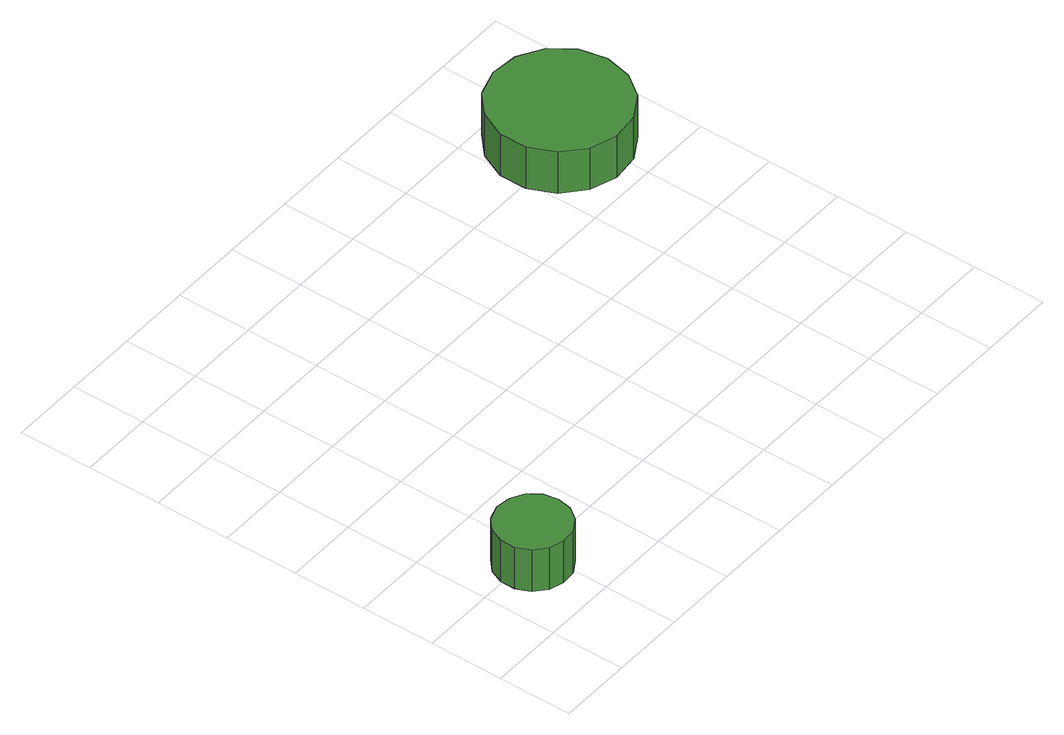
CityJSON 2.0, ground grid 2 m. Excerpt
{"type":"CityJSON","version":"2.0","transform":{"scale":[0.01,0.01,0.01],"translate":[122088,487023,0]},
"CityObjects":{
"tree1":{"type":"SolitaryVegetationObject","attributes":{"function":"something"},"geometry":[{"type":"MultiSurface","lod":"1","boundaries":[[[0,1,2,3,4,5,6,7,8,9,10,11,12,13,14]],[[15,16,17,18,19,20,21,22,23,24,25,26,27,28,29]],[[0,29,28,1]],[[1,28,27,2]],[[2,27,26,3]],[[3,26,25,4]],[[4,25,24,5]],[[5,24,23,6]],[[6,23,22,7]],[[7,22,21,8]],[[8,21,20,9]],[[9,20,19,10]],[[10,19,18,11]],[[11,18,17,12]],[[12,17,16,13]],[[13,16,15,14]],[[14,15,29,0]]]}]},
"tree2":{"type":"SolitaryVegetationObject","attributes":{"function":"something"},"geometry":[{"type":"MultiSurface","lod":"1","boundaries":[[[30,31,32,33,34,35,36,37,38,39,40,41,42,43,44]],[[45,46,47,48,49,50,51,52,53,54,55,56,57,58,59]],[[30,59,58,31]],[[31,58,57,32]],[[32,57,56,33]],[[33,56,55,34]],[[34,55,54,35]],[[35,54,53,36]],[[36,53,52,37]],[[37,52,51,38]],[[38,51,50,39]],[[39,50,49,40]],[[40,49,48,41]],[[41,48,47,42]],[[42,47,46,43]],[[43,46,45,44]],[[44,45,59,30]]]}]}
},
"vertices":[
[262,185,190],[254,225,190],[230,258,190],[194,278,190],[154,283,190],[115,270,190],[84,243,190],[68,205,190],[68,164,190],[84,127,190],[115,100,190],[154,87,190],[194,91,190],[230,112,190],[254,145,190],[254,145,61],[230,112,61],[194,91,61],[154,87,61],[115,100,61],[84,127,61],[68,164,61],[68,205,61],[84,243,61],[115,270,61],[154,283,61],[194,278,61],[230,258,61],[254,225,61],[262,185,61],
[1536,1022,198],[1520,1096,198],[1476,1157,198],[1411,1195,198],[1336,1203,198],[1264,1180,198],[1208,1129,198],[1177,1060,198],[1177,985,198],[1208,916,198],[1264,865,198],[1336,842,198],[1411,850,198],[1476,888,198],[1520,949,198],[1520,949,69],[1476,888,69],[1411,850,69],[1336,842,69],[1264,865,69],[1208,916,69],[1177,985,69],[1177,1060,69],[1208,1129,69],[1264,1180,69],[1336,1203,69],[1411,1195,69],[1476,1157,69],[1520,1096,69],[1536,1022,69]
]}
